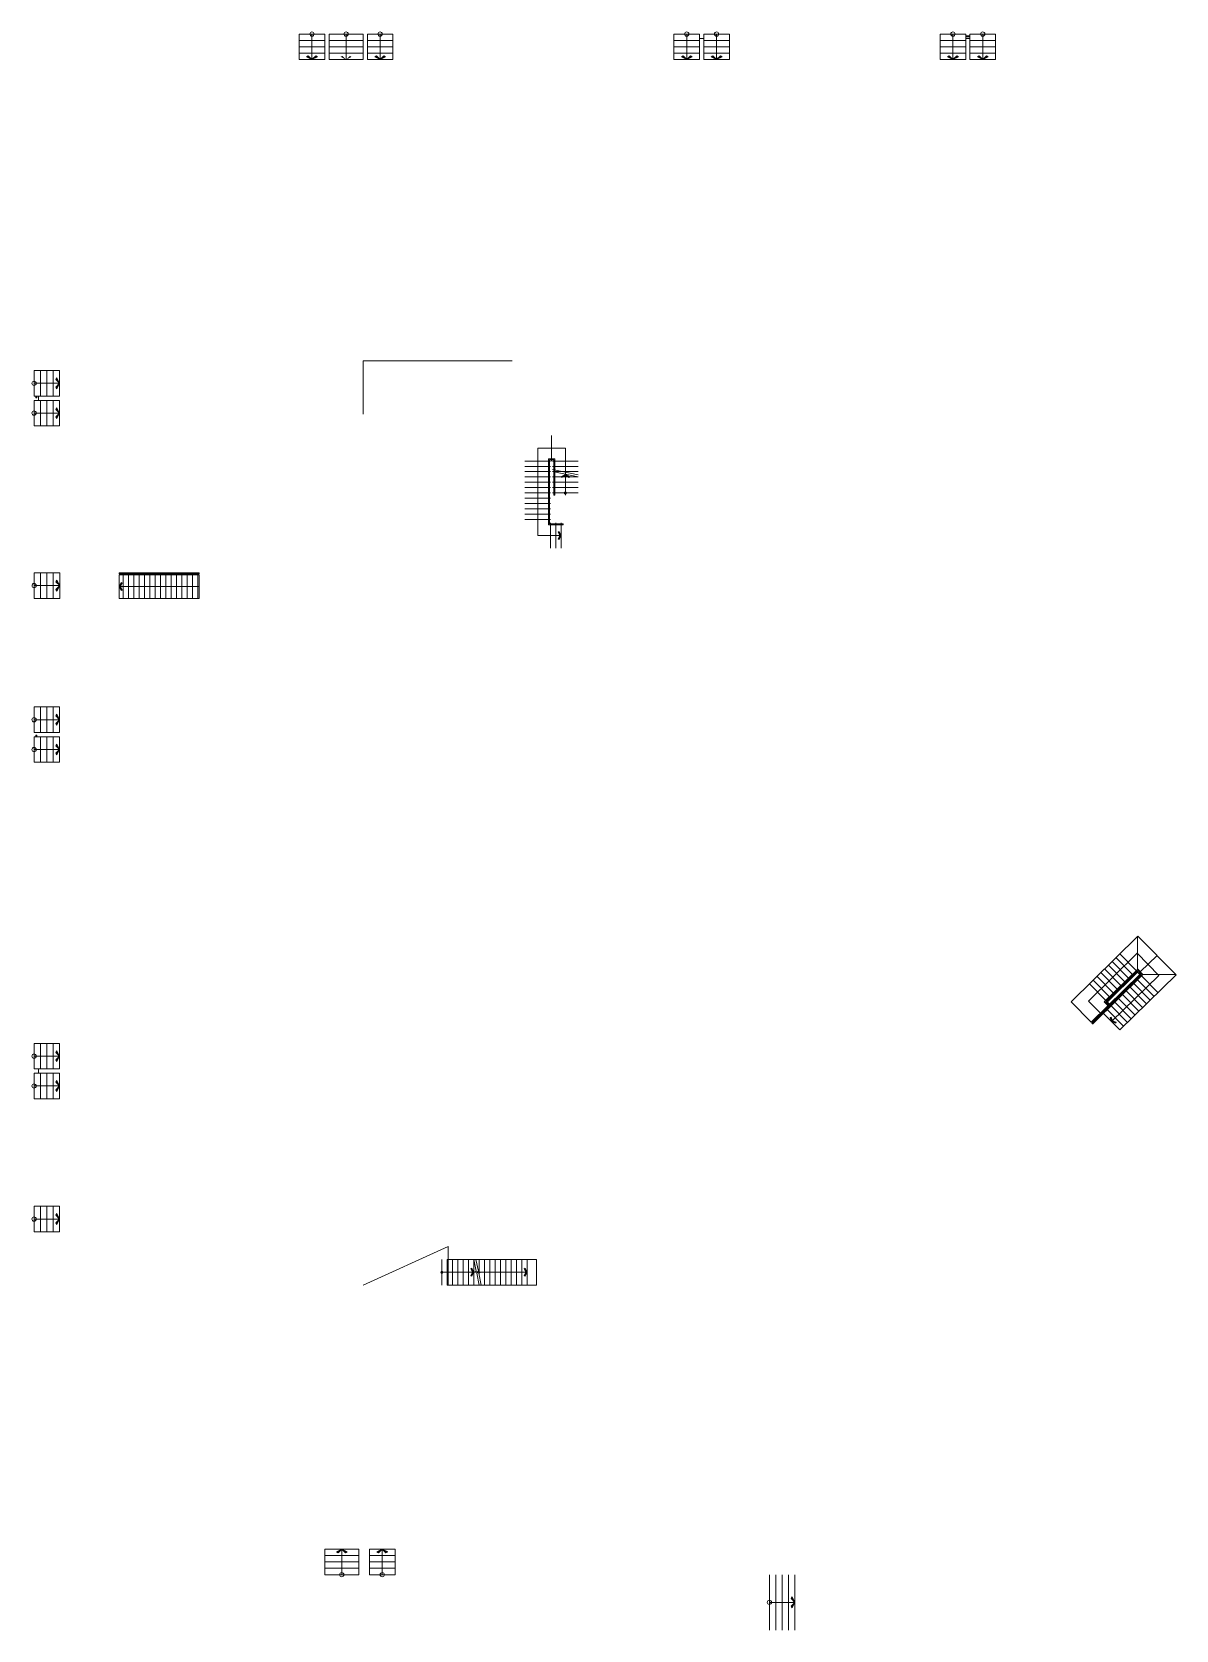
# Model space of a CAD drawing. Header units: millimetres. Extents: x 379264 to 1158416, y -283062 to 356890.
# Drawn here: x 1052266 to 1105991, y 196996 to 272047 of the extents above; entities that cross this region are included whole.
import ezdxf
from ezdxf.xclip import XClip

# ---------------------------------------------------------------- set-up
doc = ezdxf.new("R2010")
doc.units = ezdxf.units.MM
doc.header["$XCLIPFRAME"] = 0
doc.layers.add('HATCH', color=57, linetype='Continuous', lineweight=9)
doc.layers.add('tam cap ram', color=8, linetype='Continuous', lineweight=5)

# ---------------------------------------------------------------- blocks, each defined once
blk = doc.blocks.new('A2-MB canh quan$0$Arrow 60')
at = {"linetype": 'ByBlock', "lineweight": -2}
h = blk.add_hatch(color=0, dxfattribs=at)
h.paths.add_polyline_path([(1.88, 0.94), (1.65, 1.38), (0, 0.56), (-1.65, 1.38), (-1.88, 0.94), (0, 0)], flags=17)
h.paths.add_polyline_path([(1.65, 1.38), (1.88, 0.94), (0, 0), (-1.88, 0.94), (-1.65, 1.38), (0, 0.56)])
blk.add_hatch(color=0, dxfattribs=at).paths.add_polyline_path([(1.65, 1.38), (1.88, 0.94), (0, 0), (-1.88, 0.94), (-1.65, 1.38), (0, 0.56)])
at = {"color": 0, "linetype": 'ByBlock', "lineweight": -2}
blk.add_lwpolyline([(1.65, 1.38), (1.88, 0.94), (0, 0), (-1.88, 0.94), (-1.65, 1.38), (0, 0.56)], close=True, dxfattribs=at)
blk = doc.blocks.new('mb tang 1 TWA$0$Arrow 60')
at = {"linetype": 'ByBlock', "lineweight": -2}
h = blk.add_hatch(color=0, dxfattribs=at)
h.paths.add_polyline_path([(1.88, 0.94), (1.65, 1.38), (0, 0.56), (-1.65, 1.38), (-1.88, 0.94), (0, 0)], flags=17)
h.paths.add_polyline_path([(1.65, 1.38), (1.88, 0.94), (0, 0), (-1.88, 0.94), (-1.65, 1.38), (0, 0.56)])
blk.add_hatch(color=0, dxfattribs=at).paths.add_polyline_path([(1.65, 1.38), (1.88, 0.94), (0, 0), (-1.88, 0.94), (-1.65, 1.38), (0, 0.56)])
at = {"color": 0, "linetype": 'ByBlock', "lineweight": -2}
blk.add_lwpolyline([(1.65, 1.38), (1.88, 0.94), (0, 0), (-1.88, 0.94), (-1.65, 1.38), (0, 0.56)], close=True, dxfattribs=at)
blk = doc.blocks.new('mb tang 1 TWA$0$Dot')
at = {"linetype": 'ByBlock', "lineweight": -2}
h = blk.add_hatch(color=0, dxfattribs=at)
edge = h.paths.add_edge_path()
edge.add_arc((0, 0), 0.5, 0, 360)
at = {"color": 0, "linetype": 'ByBlock', "lineweight": -2}
blk.add_line((0, -1), (0, 1), dxfattribs=at)
blk.add_circle((0, 0), 0.5, dxfattribs=at)
blk = doc.blocks.new('A2-MB canh quan$0$Dot')
at = {"linetype": 'ByBlock', "lineweight": -2}
h = blk.add_hatch(color=0, dxfattribs=at)
edge = h.paths.add_edge_path()
edge.add_arc((0, 0), 0.5, 0, 360)
at = {"color": 0, "linetype": 'ByBlock', "lineweight": -2}
blk.add_line((0, -1), (0, 1), dxfattribs=at)
blk.add_circle((0, 0), 0.5, dxfattribs=at)
blk = doc.blocks.new('*U1532')
at = {"layer": 'tam cap ram'}
h = blk.add_hatch(dxfattribs=at)
h.set_pattern_fill('_USER', color=256, scale=250, angle=90, pattern_type=0)
h.set_pattern_definition([(90, (2200, 2550), (-250, 2e-14), [])])
h.paths.add_polyline_path([(1200, 2550), (4950, 2550), (4950, 1450), (1200, 1450)])
h.paths.add_polyline_path([(1200, 1400), (4950, 1400), (4950, 1350), (1200, 1350)])
h.paths.add_polyline_path([(1200, 1200), (4950, 1200), (4950, 1150), (1200, 1150)])
h.paths.add_polyline_path([(1200, 1100), (4950, 1100), (4950, 0), (1200, 0)])
for p, q in [((0, 0), (0, 2550)), ((0, 2550), (6150, 2550)), ((1200, 1450), (1200, 2550)), ((1598, 1350), (1848, 2550)), ((1700, 1350), (1950, 2550)), ((4950, 1450), (4950, 2550)), ((6150, 2550), (6150, 0)), ((600, 550), (600, 2000)), ((600, 2000), (5550, 2000)), ((5550, 550), (5550, 2000)), ((1100, 1100), (1100, 1450)), ((1100, 1450), (5050, 1450)), ((1100, 1100), (5050, 1100)), ((1150, 1150), (1150, 1400)), ((1150, 1400), (5000, 1400)), ((1150, 1150), (5000, 1150)), ((1200, 1150), (1200, 1400)), ((1200, 1400), (1200, 1350)), ((1200, 1350), (4950, 1350)), ((1200, 1200), (4950, 1200)), ((1200, 1200), (1200, 1150)), ((1200, 0), (1200, 1100)), ((4950, 1150), (4950, 1400)), ((4950, 0), (4950, 1100)), ((5000, 1150), (5000, 1400)), ((5050, 1100), (5050, 1450)), ((6150, 1200), (6150, 1350)), ((0, 0), (6150, 0)), ((600, 550), (5550, 550))]:
    blk.add_line(p, q, dxfattribs=at)
for points in [[(1200, 2550), (4950, 2550), (4950, 1450), (1200, 1450)], [(1200, 1400), (4950, 1400), (4950, 1350), (1200, 1350)], [(1200, 1200), (4950, 1200), (4950, 1150), (1200, 1150)], [(1200, 1100), (4950, 1100), (4950, 0), (1200, 0)]]:
    blk.add_lwpolyline(points, close=True, dxfattribs=at)
for centre, start, end in [((1200, 1350), 90, 180), ((4950, 1350), 0, 90), ((1200, 1200), 180, 270), ((4950, 1200), 270, 0)]:
    blk.add_arc(centre, 1200, start, end, dxfattribs=at)
at = {"layer": 'tam cap ram', "yscale": 100, "zscale": 100}
for name, p, xscale, rotation in [('A2-MB canh quan$0$Arrow 60', (1835, 2000), 100, 270), ('A2-MB canh quan$0$Dot', (4950, 2000), 100, 270), ('A2-MB canh quan$0$Arrow 60', (4950, 550), -100, 90)]:
    blk.add_blockref(name, p, dxfattribs=dict(at, xscale=xscale, rotation=rotation))

msp = doc.modelspace()

# ---------------------------------------------------------------- hatches: boundary and pattern name
at = {"layer": 'tam cap ram'}
for points in [[(1065415.54, 270746.63), (1065160.39, 270877.27), (1065239.25, 270924.55)], [(1065415.54, 270746.63), (1065670.69, 270877.27), (1065591.84, 270924.55)], [(1067015.57, 270746.71), (1066760.42, 270877.35), (1066839.28, 270924.63)], [(1067015.57, 270746.71), (1067270.72, 270877.35), (1067191.87, 270924.63)], [(1068615.54, 270746.63), (1068360.39, 270877.27), (1068439.25, 270924.55)], [(1068615.54, 270746.63), (1068870.69, 270877.27), (1068791.84, 270924.55)], [(1083015.5, 270746.63), (1082760.35, 270877.27), (1082839.21, 270924.55)], [(1083015.5, 270746.63), (1083270.65, 270877.27), (1083191.8, 270924.55)], [(1084415.54, 270746.63), (1084160.39, 270877.27), (1084239.25, 270924.55)], [(1084415.54, 270746.63), (1084670.69, 270877.27), (1084591.84, 270924.55)], [(1095515.54, 270746.63), (1095260.39, 270877.27), (1095339.25, 270924.55)], [(1095515.54, 270746.63), (1095770.69, 270877.27), (1095691.84, 270924.55)], [(1096915.54, 270746.63), (1096660.39, 270877.27), (1096739.25, 270924.55)], [(1096915.54, 270746.63), (1097170.69, 270877.27), (1097091.84, 270924.55)], [(1053565.54, 255546.63), (1053434.9, 255801.78), (1053387.62, 255722.93)], [(1053565.54, 255546.63), (1053434.9, 255291.48), (1053387.62, 255370.34)], [(1053565.54, 254146.63), (1053434.9, 254401.78), (1053387.62, 254322.93)], [(1053565.54, 254146.63), (1053434.9, 253891.48), (1053387.62, 253970.34)], [(1053567.23, 246046.57), (1053436.59, 246301.72), (1053389.31, 246222.86)], [(1053567.23, 246046.57), (1053436.59, 245791.42), (1053389.31, 245870.27)], [(1053565.54, 239746.63), (1053434.9, 240001.78), (1053387.62, 239922.93)], [(1053565.54, 239746.63), (1053434.9, 239491.48), (1053387.62, 239570.34)], [(1053565.54, 238346.63), (1053434.9, 238601.78), (1053387.62, 238522.93)], [(1053565.54, 238346.63), (1053434.9, 238091.48), (1053387.62, 238170.34)], [(1053565.54, 223946.63), (1053434.9, 224201.78), (1053387.62, 224122.93)], [(1053565.54, 223946.63), (1053434.9, 223691.48), (1053387.62, 223770.34)], [(1053565.54, 222546.63), (1053434.9, 222801.78), (1053387.62, 222722.93)], [(1053565.54, 222546.63), (1053434.9, 222291.48), (1053387.62, 222370.34)], [(1053565.54, 216296.63), (1053434.9, 216551.78), (1053387.62, 216472.93)], [(1053565.54, 216296.63), (1053434.9, 216041.48), (1053387.62, 216120.34)], [(1066815.03, 200795.62), (1066559.88, 200664.98), (1066638.73, 200617.7)], [(1066815.03, 200795.62), (1067070.18, 200664.98), (1066991.32, 200617.7)], [(1068714.43, 200795.6), (1068459.28, 200664.96), (1068538.13, 200617.68)], [(1068714.43, 200795.6), (1068969.58, 200664.96), (1068890.73, 200617.68)], [(1088097.14, 198295.46), (1087966.51, 198550.61), (1087919.23, 198471.75)], [(1088097.14, 198295.46), (1087966.51, 198040.31), (1087919.23, 198119.16)]]:
    msp.add_hatch(color=256, dxfattribs=at).paths.add_polyline_path(points)
h = msp.add_hatch(dxfattribs=at)
h.set_pattern_fill('_USER', color=256, scale=250, angle=90, pattern_type=0)
h.set_pattern_definition([(134.5055, (1102634.54, 228046.91), (178.296, 175.244), [])])
h.paths.add_polyline_path([(1103347.73, 228747.89), (1101921.36, 227345.94), (1102692.44, 226561.43), (1104118.8, 227963.39)])
h.paths.add_polyline_path([(1104153.85, 227927.73), (1102727.49, 226525.77), (1102762.53, 226490.12), (1104188.9, 227892.07)])
h.paths.add_polyline_path([(1104294.05, 227785.09), (1102867.68, 226383.14), (1102902.73, 226347.48), (1104329.1, 227749.43)])
h.paths.add_polyline_path([(1104364.15, 227713.77), (1102937.78, 226311.82), (1103708.85, 225527.32), (1105135.22, 226929.27)])

# ---------------------------------------------------------------- linework, layer by layer
at = {"layer": 'HATCH'}
for p in [(1067815.54, 213196.63), (1071815.54, 213196.63)]:
    msp.add_line(p, (1071815.54, 215010.45), dxfattribs=at)
at = {"layer": 'tam cap ram'}
for p, q in [((1096315.54, 271871.63), (1096115.54, 271871.63)), ((1096115.54, 271871.63), (1096115.54, 271846.63)), ((1096115.54, 271821.63), (1096115.54, 271846.63)), ((1096315.54, 271821.63), (1096115.54, 271821.63)), ((1096315.54, 271871.63), (1096315.54, 271846.63)), ((1096315.54, 271821.63), (1096315.54, 271846.63)), ((1067815.54, 254096.63), (1067815.54, 256596.63)), ((1067815.54, 256596.63), (1074815.54, 256596.63)), ((1052442.21, 254871.63), (1052442.21, 254946.63)), ((1052442.21, 254946.63), (1052467.21, 254946.63)), ((1052442.21, 254871.63), (1052467.21, 254871.63)), ((1052492.21, 254946.63), (1052467.21, 254946.63)), ((1052492.21, 254871.63), (1052467.21, 254871.63)), ((1052492.21, 254871.63), (1052492.21, 254946.63)), ((1076665.54, 251896.63), (1076665.54, 253096.63)), ((1076015.54, 252496.63), (1077315.54, 252496.63)), ((1076015.54, 252496.63), (1076015.54, 248396.63)), ((1077315.54, 250396.63), (1077315.54, 252496.63)), ((1076615.54, 251896.63), (1075415.54, 251896.63)), ((1076615.54, 251646.63), (1075415.54, 251646.63)), ((1076815.54, 251996.63), (1076515.54, 251996.63)), ((1076515.54, 251996.63), (1076515.54, 248896.63)), ((1076765.54, 251946.63), (1076565.54, 251946.63)), ((1076565.54, 251946.63), (1076565.54, 248946.63)), ((1076715.54, 251896.63), (1077915.54, 251896.63)), ((1076715.54, 251646.63), (1077915.54, 251646.63)), ((1076715.54, 251498.78), (1077915.54, 251248.78)), ((1076765.54, 250296.63), (1076765.54, 251946.63)), ((1076815.54, 250296.63), (1076815.54, 251996.63)), ((1076615.54, 251396.63), (1075415.54, 251396.63)), ((1076615.54, 251146.63), (1075415.54, 251146.63)), ((1076615.54, 250896.63), (1075415.54, 250896.63)), ((1076715.54, 251396.63), (1077915.54, 251396.63)), ((1076715.54, 251396.63), (1077915.54, 251146.63)), ((1076715.54, 251146.63), (1077915.54, 251146.63)), ((1076715.54, 250896.63), (1077915.54, 250896.63)), ((1076615.54, 250646.63), (1075415.54, 250646.63)), ((1076615.54, 250396.63), (1075415.54, 250396.63)), ((1076615.54, 250146.63), (1075415.54, 250146.63)), ((1076715.54, 250646.63), (1077915.54, 250646.63)), ((1076715.54, 250396.63), (1077915.54, 250396.63)), ((1076765.54, 250296.63), (1076790.54, 250296.63)), ((1076815.54, 250296.63), (1076790.54, 250296.63)), ((1076615.54, 249896.63), (1075415.54, 249896.63)), ((1076615.54, 249646.63), (1075415.54, 249646.63)), ((1076615.54, 249396.63), (1075415.54, 249396.63)), ((1076615.54, 249146.63), (1075415.54, 249146.63)), ((1076515.54, 248896.63), (1077215.54, 248896.63)), ((1076565.54, 248946.63), (1077215.54, 248946.63)), ((1076615.54, 248996.63), (1076615.54, 247796.63)), ((1076865.54, 248996.63), (1076865.54, 247796.63)), ((1077115.54, 248996.63), (1077115.54, 247796.63)), ((1077215.54, 248946.63), (1077215.54, 248921.63)), ((1077215.54, 248896.63), (1077215.54, 248921.63)), ((1076015.54, 248396.63), (1077115.54, 248396.63)), ((1052442.29, 238946.63), (1052442.29, 239021.63)), ((1052442.29, 239021.63), (1052467.29, 239021.63)), ((1052442.29, 238946.63), (1052467.29, 238946.63)), ((1052492.29, 239021.63), (1052467.29, 239021.63)), ((1052492.29, 238946.63), (1052467.29, 238946.63)), ((1052492.29, 238946.63), (1052492.29, 239021.63)), ((1103583.92, 227437.66), (1102812.84, 228222.16)), ((1103762.21, 227612.9), (1102991.14, 228397.4)), ((1103940.51, 227788.14), (1103169.43, 228572.65)), ((1104118.8, 227963.39), (1103347.73, 228747.89)), ((1105177.59, 227742.11), (1104161.18, 228776.23)), ((1102870.73, 226736.68), (1102099.66, 227521.18)), ((1103049.03, 226911.92), (1102277.95, 227696.42)), ((1103227.32, 227087.17), (1102456.25, 227871.67)), ((1103405.62, 227262.41), (1102634.54, 228046.91)), ((1104188.9, 227892.07), (1102762.53, 226490.12)), ((1105177.59, 227742.11), (1102966.72, 225569.08)), ((1103832.31, 227541.58), (1103797.26, 227577.24)), ((1103972.5, 227398.94), (1103937.46, 227434.6)), ((1104010.61, 227716.83), (1103975.56, 227752.49)), ((1104150.8, 227574.19), (1104115.75, 227609.85)), ((1104329.1, 227749.43), (1104153.85, 227927.73)), ((1104956.92, 226754.03), (1104185.85, 227538.53)), ((1105135.22, 226929.27), (1104364.15, 227713.77)), ((1102692.44, 226561.43), (1101921.36, 227345.94)), ((1102940.83, 226665.36), (1102905.78, 226701.02)), ((1103119.13, 226840.6), (1103084.08, 226876.26)), ((1103259.32, 226697.97), (1103224.27, 226733.63)), ((1104065.45, 225877.81), (1103294.37, 226662.31)), ((1103437.62, 226873.21), (1103402.57, 226908.87)), ((1103475.72, 227191.09), (1103440.67, 227226.75)), ((1104243.74, 226053.05), (1103472.67, 226837.55)), ((1103615.91, 227048.46), (1103580.86, 227084.12)), ((1103654.01, 227366.34), (1103618.96, 227402)), ((1104422.04, 226228.3), (1103650.96, 227012.8)), ((1103794.21, 227223.7), (1103759.16, 227259.36)), ((1104600.33, 226403.54), (1103829.26, 227188.04)), ((1104778.63, 226578.78), (1104007.55, 227363.29)), ((1103352.26, 225176.83), (1102511.09, 226032.65)), ((1102867.68, 226383.14), (1102727.49, 226525.77)), ((1103530.56, 225352.07), (1102759.48, 226136.58)), ((1103708.85, 225527.32), (1102937.78, 226311.82)), ((1103081.03, 226522.72), (1103045.98, 226558.38)), ((1103887.15, 225702.56), (1103116.07, 226487.06)), ((1071515.54, 214396.63), (1071515.54, 213196.63)), ((1075965.54, 214396.63), (1071765.54, 214396.63)), ((1071765.54, 214396.63), (1071765.54, 213796.63)), ((1071765.54, 214396.63), (1071765.54, 213196.63)), ((1072015.54, 214396.63), (1072015.54, 213196.63)), ((1072265.54, 214396.63), (1072265.54, 213196.63)), ((1072515.54, 214396.63), (1072515.54, 213196.63)), ((1072765.54, 214396.63), (1072765.54, 213196.63)), ((1073015.54, 214396.63), (1073015.54, 213196.63)), ((1073265.54, 214396.63), (1073265.54, 213676.63)), ((1073515.54, 214396.63), (1073515.54, 213196.63)), ((1073765.54, 214396.63), (1073765.54, 213196.63)), ((1074015.54, 214396.63), (1074015.54, 213196.63)), ((1074265.54, 214396.63), (1074265.54, 213196.63)), ((1074515.54, 214396.63), (1074515.54, 213196.63)), ((1074765.54, 214396.63), (1074765.54, 213196.63)), ((1075015.54, 214396.63), (1075015.54, 213196.63)), ((1075265.54, 214396.63), (1075265.54, 213196.63)), ((1075515.54, 214396.63), (1075515.54, 213196.63)), ((1075965.54, 214396.63), (1075965.54, 213796.63)), ((1073140.54, 213796.63), (1071515.54, 213796.63)), ((1071765.54, 213196.63), (1071765.54, 213796.63)), ((1075965.54, 213196.63), (1071765.54, 213196.63)), ((1075515.54, 213796.63), (1073240.54, 213796.63)), ((1075965.54, 213196.63), (1075965.54, 213796.63))]:
    msp.add_line(p, q, dxfattribs=at)
for points in [[(1066015.54, 271946.63), (1064815.54, 271946.63)], [(1065415.54, 270746.63), (1065415.63, 271946.66)], [(1067015.57, 270746.71), (1067015.49, 271946.74)], [(1069215.54, 271946.63), (1068015.54, 271946.63)], [(1068615.54, 270746.63), (1068615.63, 271946.66)], [(1083615.5, 271946.63), (1082415.5, 271946.63)], [(1083015.5, 270746.63), (1083015.59, 271946.66)], [(1083815.54, 271746.63), (1083615.5, 271746.63)], [(1085015.54, 271946.63), (1083815.54, 271946.63)], [(1084415.54, 270746.63), (1084415.63, 271946.66)], [(1094915.54, 271946.63), (1096115.54, 271946.63)], [(1095515.54, 270746.63), (1095515.45, 271946.66)], [(1096315.54, 271746.63), (1096115.54, 271746.63)], [(1096915.54, 270746.63), (1096915.45, 271946.66)], [(1066015.54, 271646.63), (1064815.54, 271646.63)], [(1066015.54, 271346.63), (1064815.54, 271346.63)], [(1066015.54, 271046.63), (1064815.54, 271046.63)], [(1066215.54, 271646.71), (1067815.54, 271646.71)], [(1066215.54, 271346.71), (1067815.54, 271346.71)], [(1066215.54, 271046.71), (1067815.54, 271046.71)], [(1069215.54, 271646.63), (1068015.54, 271646.63)], [(1069215.54, 271346.63), (1068015.54, 271346.63)], [(1069215.54, 271046.63), (1068015.54, 271046.63)], [(1083615.5, 271646.63), (1082415.5, 271646.63)], [(1083615.5, 271346.63), (1082415.5, 271346.63)], [(1083615.5, 271046.63), (1082415.5, 271046.63)], [(1085015.54, 271646.63), (1083815.54, 271646.63)], [(1085015.54, 271346.63), (1083815.54, 271346.63)], [(1085015.54, 271046.63), (1083815.54, 271046.63)], [(1094915.54, 271646.63), (1096115.54, 271646.63)], [(1094915.54, 271346.63), (1096115.54, 271346.63)], [(1094915.54, 271046.63), (1096115.54, 271046.63)], [(1096315.54, 271646.63), (1097515.54, 271646.63)], [(1096315.54, 271346.63), (1097515.54, 271346.63)], [(1096315.54, 271046.63), (1097515.54, 271046.63)], [(1065415.54, 270746.63), (1065160.39, 270877.27), (1065239.25, 270924.55), (1065415.54, 270746.63)], [(1065415.54, 270746.63), (1065670.69, 270877.27), (1065591.84, 270924.55), (1065415.54, 270746.63)], [(1068615.54, 270746.63), (1068360.39, 270877.27), (1068439.25, 270924.55), (1068615.54, 270746.63)], [(1068615.54, 270746.63), (1068870.69, 270877.27), (1068791.84, 270924.55), (1068615.54, 270746.63)], [(1083015.5, 270746.63), (1082760.35, 270877.27), (1082839.21, 270924.55), (1083015.5, 270746.63)], [(1083015.5, 270746.63), (1083270.65, 270877.27), (1083191.8, 270924.55), (1083015.5, 270746.63)], [(1084415.54, 270746.63), (1084160.39, 270877.27), (1084239.25, 270924.55), (1084415.54, 270746.63)], [(1084415.54, 270746.63), (1084670.69, 270877.27), (1084591.84, 270924.55), (1084415.54, 270746.63)], [(1095515.54, 270746.63), (1095260.39, 270877.27), (1095339.25, 270924.55), (1095515.54, 270746.63)], [(1095515.54, 270746.63), (1095770.69, 270877.27), (1095691.84, 270924.55), (1095515.54, 270746.63)], [(1096915.54, 270746.63), (1096660.39, 270877.27), (1096739.25, 270924.55), (1096915.54, 270746.63)], [(1096915.54, 270746.63), (1097170.69, 270877.27), (1097091.84, 270924.55), (1096915.54, 270746.63)], [(1052365.54, 256146.63), (1052365.54, 254946.63)], [(1052665.54, 256146.63), (1052665.54, 254946.63)], [(1052965.54, 256146.63), (1052965.54, 254946.63)], [(1053265.54, 256146.63), (1053265.54, 254946.63)], [(1053565.54, 255546.63), (1052365.51, 255546.72)], [(1053565.54, 255546.63), (1053434.9, 255801.78), (1053387.62, 255722.93), (1053565.54, 255546.63)], [(1053565.54, 255546.63), (1053434.9, 255291.48), (1053387.62, 255370.34), (1053565.54, 255546.63)], [(1052365.54, 254746.63), (1052365.54, 253546.63)], [(1052567.21, 254946.63), (1052567.21, 254746.63)], [(1052665.54, 254746.63), (1052665.54, 253546.63)], [(1052965.54, 254746.63), (1052965.54, 253546.63)], [(1053265.54, 254746.63), (1053265.54, 253546.63)], [(1053565.54, 254146.63), (1052365.51, 254146.72)], [(1053565.54, 254146.63), (1053434.9, 254401.78), (1053387.62, 254322.93), (1053565.54, 254146.63)], [(1053565.54, 254146.63), (1053434.9, 253891.48), (1053387.62, 253970.34), (1053565.54, 254146.63)], [(1052667.23, 245446.5), (1052667.23, 246646.5)], [(1052967.23, 245446.5), (1052967.23, 246646.5)], [(1053267.23, 245446.5), (1053267.23, 246646.5)], [(1053567.23, 246046.57), (1053436.59, 246301.72), (1053389.31, 246222.86), (1053567.23, 246046.57)], [(1053567.23, 246046.57), (1052367.21, 246046.74)], [(1053567.23, 246046.57), (1053436.59, 245791.42), (1053389.31, 245870.27), (1053567.23, 246046.57)], [(1052365.54, 240346.63), (1052365.54, 239146.63)], [(1052665.54, 240346.63), (1052665.54, 239146.63)], [(1052965.54, 240346.63), (1052965.54, 239146.63)], [(1053265.54, 240346.63), (1053265.54, 239146.63)], [(1053565.54, 239746.63), (1052365.51, 239746.72)], [(1053565.54, 239746.63), (1053434.9, 240001.78), (1053387.62, 239922.93), (1053565.54, 239746.63)], [(1053565.54, 239746.63), (1053434.9, 239491.48), (1053387.62, 239570.34), (1053565.54, 239746.63)], [(1052365.54, 238946.63), (1052365.54, 237746.63)], [(1052665.54, 238946.63), (1052665.54, 237746.63)], [(1052965.54, 238946.63), (1052965.54, 237746.63)], [(1053265.54, 238946.63), (1053265.54, 237746.63)], [(1053565.54, 238346.63), (1052365.51, 238346.72)], [(1053565.54, 238346.63), (1053434.9, 238601.78), (1053387.62, 238522.93), (1053565.54, 238346.63)], [(1053565.54, 238346.63), (1053434.9, 238091.48), (1053387.62, 238170.34), (1053565.54, 238346.63)], [(1103352.26, 225176.83), (1105991.04, 227770.45), (1104203.55, 229589.06), (1101065.54, 226504.76), (1102011.86, 225541.96), (1104294.05, 227785.09)], [(1104188.9, 228032.29), (1104188.9, 229574.67)], [(1102439.38, 225962.16), (1101878.6, 226532.71), (1104161.18, 228776.23)], [(1104312.79, 227908.68), (1105097.29, 228679.75)], [(1102046.91, 225506.31), (1104364.76, 227784.48), (1104189.51, 227962.78), (1102691.83, 226490.73), (1102832.02, 226348.09)], [(1102796.36, 226313.04), (1102621.12, 226491.34), (1104190.12, 228033.49), (1104435.46, 227783.87), (1102081.96, 225470.65)], [(1104188.9, 227892.07), (1104188.9, 227962.18)], [(1104241.47, 227838.58), (1104277.13, 227873.63)], [(1104294.05, 227785.09), (1104364.16, 227785.09)], [(1104434.26, 227785.09), (1105976.64, 227785.09)], [(1102581.19, 225961.33), (1102546.14, 225996.99)], [(1052365.54, 224546.63), (1052365.54, 223346.63)], [(1052665.54, 224546.63), (1052665.54, 223346.63)], [(1052965.54, 224546.63), (1052965.54, 223346.63)], [(1053265.54, 224546.63), (1053265.54, 223346.63)], [(1053565.54, 223946.63), (1052365.51, 223946.72)], [(1053565.54, 223946.63), (1053434.9, 224201.78), (1053387.62, 224122.93), (1053565.54, 223946.63)], [(1053565.54, 223946.63), (1053434.9, 223691.48), (1053387.62, 223770.34), (1053565.54, 223946.63)], [(1052365.54, 223146.63), (1052365.54, 221946.63)], [(1052567.21, 223346.63), (1052567.21, 223146.63)], [(1052665.54, 223146.63), (1052665.54, 221946.63)], [(1052965.54, 223146.63), (1052965.54, 221946.63)], [(1053265.54, 223146.63), (1053265.54, 221946.63)], [(1053565.54, 222546.63), (1052365.51, 222546.72)], [(1053565.54, 222546.63), (1053434.9, 222801.78), (1053387.62, 222722.93), (1053565.54, 222546.63)], [(1053565.54, 222546.63), (1053434.9, 222291.48), (1053387.62, 222370.34), (1053565.54, 222546.63)], [(1053565.54, 216296.63), (1052365.51, 216296.72)], [(1052365.54, 216896.63), (1052365.54, 215696.63)], [(1052665.54, 216896.63), (1052665.54, 215696.63)], [(1052965.54, 216896.63), (1052965.54, 215696.63)], [(1053265.54, 216896.63), (1053265.54, 215696.63)], [(1053565.54, 216296.63), (1053434.9, 216551.78), (1053387.62, 216472.93), (1053565.54, 216296.63)], [(1053565.54, 216296.63), (1053434.9, 216041.48), (1053387.62, 216120.34), (1053565.54, 216296.63)], [(1073015.54, 214396.63), (1073130.34, 213845.58), (1073068.2, 213807.1), (1073212.88, 213786.17), (1073150.74, 213747.68), (1073265.54, 213196.63)], [(1073115.54, 214396.63), (1073230.34, 213845.58), (1073168.2, 213807.1), (1073312.88, 213786.17), (1073250.74, 213747.68), (1073365.54, 213196.63)], [(1066015.54, 200495.6), (1067614.43, 200495.6)], [(1066815.03, 200795.62), (1066559.88, 200664.98), (1066638.73, 200617.7), (1066815.03, 200795.62)], [(1066815.03, 200795.62), (1066814.94, 199595.59)], [(1066815.03, 200795.62), (1067070.18, 200664.98), (1066991.32, 200617.7), (1066815.03, 200795.62)], [(1068114.43, 200495.6), (1069314.43, 200495.6)], [(1068714.43, 200795.6), (1068459.28, 200664.96), (1068538.13, 200617.68), (1068714.43, 200795.6)], [(1068714.43, 200795.6), (1068714.34, 199595.58)], [(1068714.43, 200795.6), (1068969.58, 200664.96), (1068890.73, 200617.68), (1068714.43, 200795.6)], [(1066015.54, 200195.6), (1067614.43, 200195.6)], [(1066015.54, 199895.6), (1067614.43, 199895.6)], [(1068114.43, 200195.6), (1069314.43, 200195.6)], [(1068114.43, 199895.6), (1069314.43, 199895.6)], [(1068114.43, 199595.6), (1069314.43, 199595.6)], [(1086897.14, 199595.6), (1086897.14, 196995.6)], [(1087197.14, 199595.58), (1087197.14, 196995.6)], [(1087497.14, 199595.56), (1087497.14, 196995.6)], [(1087797.14, 199595.54), (1087797.14, 196995.6)], [(1088097.14, 199595.54), (1088097.14, 196995.6)], [(1088097.14, 198295.46), (1086897.03, 198295.71)], [(1088097.14, 198295.46), (1087966.51, 198550.61), (1087919.23, 198471.75), (1088097.14, 198295.46)], [(1088097.14, 198295.46), (1087966.51, 198040.31), (1087919.23, 198119.16), (1088097.14, 198295.46)]]:
    msp.add_lwpolyline(points, dxfattribs=at)
for points in [[(1064815.54, 271946.63), (1064815.54, 270746.63), (1066015.54, 270746.63), (1066015.54, 271946.63)], [(1067815.54, 271946.71), (1067815.54, 270746.71), (1066215.54, 270746.71), (1066215.54, 271946.71)], [(1068015.54, 271946.63), (1068015.54, 270746.63), (1069215.54, 270746.63), (1069215.54, 271946.63)], [(1082415.5, 271946.63), (1082415.5, 270746.63), (1083615.5, 270746.63), (1083615.5, 271946.63)], [(1083815.54, 271946.63), (1083815.54, 270746.63), (1085015.54, 270746.63), (1085015.54, 271946.63)], [(1096115.54, 271946.63), (1096115.54, 270746.63), (1094915.54, 270746.63), (1094915.54, 271946.63)], [(1097515.54, 271946.63), (1097515.54, 270746.63), (1096315.54, 270746.63), (1096315.54, 271946.63)], [(1052365.54, 254946.63), (1053565.54, 254946.63), (1053565.54, 256146.63), (1052365.54, 256146.63)], [(1052365.54, 253546.63), (1053565.54, 253546.63), (1053565.54, 254746.63), (1052365.54, 254746.63)], [(1052367.23, 246646.5), (1053567.23, 246646.5), (1053567.23, 245446.5), (1052367.23, 245446.5)], [(1052365.54, 239146.63), (1053565.54, 239146.63), (1053565.54, 240346.63), (1052365.54, 240346.63)], [(1052365.54, 237746.63), (1053565.54, 237746.63), (1053565.54, 238946.63), (1052365.54, 238946.63)], [(1052365.54, 223346.63), (1053565.54, 223346.63), (1053565.54, 224546.63), (1052365.54, 224546.63)], [(1052365.54, 221946.63), (1053565.54, 221946.63), (1053565.54, 223146.63), (1052365.54, 223146.63)], [(1052365.54, 215696.63), (1053565.54, 215696.63), (1053565.54, 216896.63), (1052365.54, 216896.63)], [(1067614.43, 199595.6), (1067614.43, 200795.6), (1066015.54, 200795.6), (1066015.54, 199595.6)], [(1069314.43, 199595.6), (1069314.43, 200795.6), (1068114.43, 200795.6), (1068114.43, 199595.6)]]:
    msp.add_lwpolyline(points, close=True, dxfattribs=at)
msp.add_lwpolyline([(1102046.91, 225506.31, 1), (1102081.96, 225470.65)], format="xyb", dxfattribs=at)
for centre in [(1065415.63, 271946.55), (1067015.49, 271946.63), (1068615.63, 271946.55), (1083015.59, 271946.55), (1084415.63, 271946.55), (1095515.45, 271946.55), (1096915.45, 271946.55), (1052365.62, 255546.72), (1052365.62, 254146.72), (1052367.32, 246046.74), (1052365.62, 239746.72), (1052365.62, 238346.72), (1052365.62, 223946.72), (1052365.62, 222546.72), (1052365.62, 216296.72), (1066814.94, 199595.7), (1068714.34, 199595.69), (1086897.14, 198295.71)]:
    msp.add_circle(centre, 100, dxfattribs=at)

# ---------------------------------------------------------------- block references
for name, p, xscale, yscale, zscale, rotation in [('mb tang 1 TWA$0$Arrow 60', (1077315.54, 251261.22), 100, 100, 100, 180), ('mb tang 1 TWA$0$Dot', (1077315.54, 250396.63), 100, 100, 100, 180), ('mb tang 1 TWA$0$Arrow 60', (1077115.54, 248396.63), 100.0000000000003, 100.0000000000003, 100.0000000000003, 90), ('A2-MB canh quan$0$Arrow 60', (1102966.72, 225569.08), 99.99999999999999, 99.99999999999999, 99.99999999999999, 314.5054804266072), ('mb tang 1 TWA$0$Arrow 60', (1073015.54, 213796.63), -100.000000000002, 100.000000000002, 100, 90), ('mb tang 1 TWA$0$Arrow 60', (1075515.54, 213796.63), -100.0000000000021, 100.0000000000021, 100, 90)]:
    msp.add_blockref(name, p, dxfattribs=dict(at, xscale=xscale, yscale=yscale, zscale=zscale, rotation=rotation))
ref = msp.add_blockref('*U1532', (1061315.54, 245446.5), dxfattribs=dict(at, xscale=-1))
XClip(ref).set_block_clipping_path([(1200, 0), (4950, 1200)])
at = {"layer": 'tam cap ram', "xscale": 100, "yscale": 100, "zscale": 100}
msp.add_blockref('mb tang 1 TWA$0$Dot', (1071515.54, 213796.63), dxfattribs=at)

doc.saveas('drawing.dxf')
